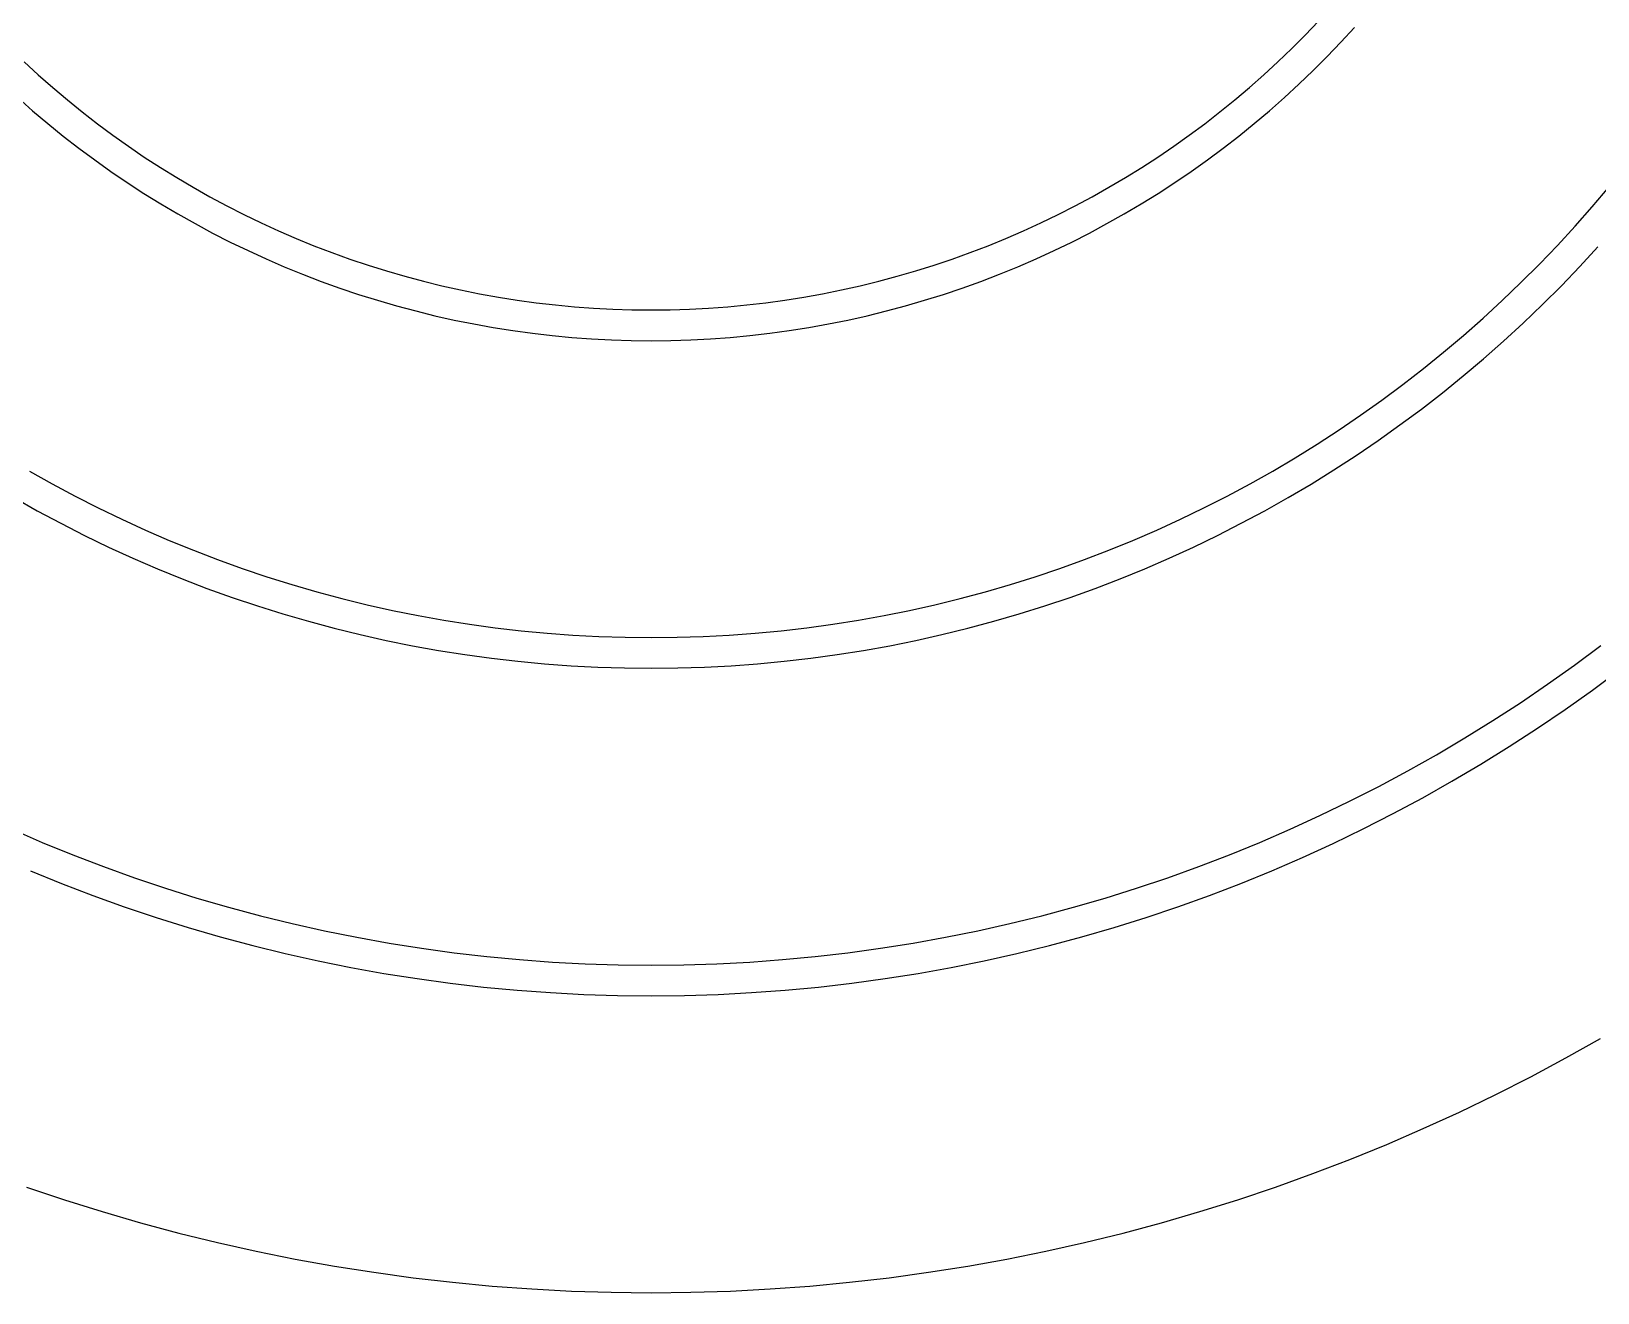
# Model space of a CAD drawing. Header units: metres. Extents: x 0.1 to 21.3, y -11.9 to -0.1.
# Drawn here: x 13.646 to 18.427, y -11.683 to -7.832 of the extents above; entities that cross this region are included whole.
import ezdxf

# ---------------------------------------------------------------- set-up
doc = ezdxf.new("R2010")
doc.units = ezdxf.units.M

msp = doc.modelspace()

# ---------------------------------------------------------------- linework, layer by layer
at = {"layer": 'GROUP2'}
for p, q in [((17.5342, -7.8434), (17.5747, -7.8012)), ((17.643, -7.8654), (17.684, -7.8208)), ((17.4505, -7.9253), (17.4928, -7.8848)), ((17.4928, -7.8848), (17.5342, -7.8434)), ((17.6012, -7.909), (17.643, -7.8654)), ((13.6239, -7.9253), (13.667, -7.965)), ((17.4075, -7.965), (17.4505, -7.9253)), ((17.5584, -7.9518), (17.6012, -7.909)), ((13.667, -7.965), (13.7109, -8.0037)), ((17.3635, -8.0037), (17.4075, -7.965)), ((17.5147, -7.9937), (17.5584, -7.9518)), ((13.7109, -8.0037), (13.7556, -8.0415)), ((17.3188, -8.0415), (17.3635, -8.0037)), ((17.4702, -8.0346), (17.5147, -7.9937)), ((13.6043, -8.0346), (13.6497, -8.0747)), ((13.6497, -8.0747), (13.6959, -8.1137)), ((13.7556, -8.0415), (13.8011, -8.0783)), ((13.8011, -8.0783), (13.8474, -8.1142)), ((17.2271, -8.1142), (17.2733, -8.0783)), ((17.2733, -8.0783), (17.3188, -8.0415)), ((17.3786, -8.1137), (17.4248, -8.0747)), ((17.4248, -8.0747), (17.4702, -8.0346)), ((13.6959, -8.1137), (13.7429, -8.1518)), ((13.8474, -8.1142), (13.8944, -8.1491)), ((17.1801, -8.1491), (17.2271, -8.1142)), ((17.3316, -8.1518), (17.3786, -8.1137)), ((13.7429, -8.1518), (13.7907, -8.1889)), ((13.8944, -8.1491), (13.9421, -8.183)), ((17.1324, -8.183), (17.1801, -8.1491)), ((17.2838, -8.1889), (17.3316, -8.1518)), ((13.7907, -8.1889), (13.8393, -8.2249)), ((13.9421, -8.183), (13.9905, -8.2159)), ((13.9905, -8.2159), (14.0396, -8.2478)), ((17.0349, -8.2478), (17.084, -8.2159)), ((17.084, -8.2159), (17.1324, -8.183)), ((17.2352, -8.2249), (17.2838, -8.1889)), ((13.8393, -8.2249), (13.8886, -8.26)), ((13.8886, -8.26), (13.9386, -8.294)), ((14.0396, -8.2478), (14.0894, -8.2786)), ((16.9851, -8.2786), (17.0349, -8.2478)), ((17.1358, -8.294), (17.1859, -8.26)), ((17.1859, -8.26), (17.2352, -8.2249)), ((13.9386, -8.294), (13.9894, -8.3269)), ((14.0894, -8.2786), (14.1397, -8.3084)), ((14.1397, -8.3084), (14.1907, -8.3372)), ((16.8837, -8.3372), (16.9347, -8.3084)), ((16.9347, -8.3084), (16.9851, -8.2786)), ((17.0851, -8.3269), (17.1358, -8.294)), ((18.4101, -8.3676), (18.4614, -8.3069)), ((13.9894, -8.3269), (14.0408, -8.3588)), ((14.0408, -8.3588), (14.0929, -8.3896)), ((14.1907, -8.3372), (14.2423, -8.3648)), ((14.2423, -8.3648), (14.2945, -8.3914)), ((16.78, -8.3914), (16.8321, -8.3648)), ((16.8321, -8.3648), (16.8837, -8.3372)), ((16.9816, -8.3896), (17.0337, -8.3588)), ((17.0337, -8.3588), (17.0851, -8.3269)), ((14.0929, -8.3896), (14.1456, -8.4193)), ((14.2945, -8.3914), (14.3472, -8.4169)), ((16.7273, -8.4169), (16.78, -8.3914)), ((16.9289, -8.4193), (16.9816, -8.3896)), ((18.3575, -8.4273), (18.4101, -8.3676)), ((14.1456, -8.4193), (14.1989, -8.4479)), ((14.1989, -8.4479), (14.2528, -8.4754)), ((14.3472, -8.4169), (14.4004, -8.4412)), ((14.4004, -8.4412), (14.4541, -8.4645)), ((16.6203, -8.4645), (16.6741, -8.4412)), ((16.6741, -8.4412), (16.7273, -8.4169)), ((16.8217, -8.4754), (16.8756, -8.4479)), ((16.8756, -8.4479), (16.9289, -8.4193)), ((18.3037, -8.4858), (18.3575, -8.4273)), ((14.2528, -8.4754), (14.3073, -8.5017)), ((14.3073, -8.5017), (14.3623, -8.5269)), ((14.4541, -8.4645), (14.5083, -8.4866)), ((14.5083, -8.4866), (14.563, -8.5076)), ((14.563, -8.5076), (14.6181, -8.5274)), ((16.4564, -8.5274), (16.5115, -8.5076)), ((16.5115, -8.5076), (16.5661, -8.4866)), ((16.5661, -8.4866), (16.6203, -8.4645)), ((16.7122, -8.5269), (16.7672, -8.5017)), ((16.7672, -8.5017), (16.8217, -8.4754)), ((18.2487, -8.5431), (18.3037, -8.4858)), ((18.372, -8.55), (18.4272, -8.49)), ((14.3623, -8.5269), (14.4178, -8.5509)), ((14.4178, -8.5509), (14.4738, -8.5738)), ((14.6181, -8.5274), (14.6735, -8.5461)), ((14.6735, -8.5461), (14.7294, -8.5636)), ((16.3451, -8.5636), (16.4009, -8.5461)), ((16.4009, -8.5461), (16.4564, -8.5274)), ((16.6007, -8.5738), (16.6567, -8.5509)), ((16.6567, -8.5509), (16.7122, -8.5269)), ((18.1925, -8.5993), (18.2487, -8.5431)), ((18.3157, -8.6087), (18.372, -8.55)), ((14.4738, -8.5738), (14.5303, -8.5955)), ((14.5303, -8.5955), (14.5872, -8.6159)), ((14.7294, -8.5636), (14.7856, -8.5799)), ((14.7856, -8.5799), (14.8422, -8.5951)), ((14.8422, -8.5951), (14.899, -8.609)), ((16.1755, -8.609), (16.2323, -8.5951)), ((16.2323, -8.5951), (16.2889, -8.5799)), ((16.2889, -8.5799), (16.3451, -8.5636)), ((16.4873, -8.6159), (16.5442, -8.5955)), ((16.5442, -8.5955), (16.6007, -8.5738)), ((18.1351, -8.6544), (18.1925, -8.5993)), ((14.5872, -8.6159), (14.6446, -8.6352)), ((14.6446, -8.6352), (14.7023, -8.6533)), ((14.7023, -8.6533), (14.7604, -8.6702)), ((14.899, -8.609), (14.9561, -8.6218)), ((14.9561, -8.6218), (15.0135, -8.6334)), ((15.0135, -8.6334), (15.0711, -8.6437)), ((15.0711, -8.6437), (15.1289, -8.6529)), ((15.1289, -8.6529), (15.1869, -8.6608)), ((15.8875, -8.6608), (15.9455, -8.6529)), ((15.9455, -8.6529), (16.0034, -8.6437)), ((16.0034, -8.6437), (16.061, -8.6334)), ((16.061, -8.6334), (16.1184, -8.6218)), ((16.1184, -8.6218), (16.1755, -8.609)), ((16.3141, -8.6702), (16.3722, -8.6533)), ((16.3722, -8.6533), (16.4299, -8.6352)), ((16.4299, -8.6352), (16.4873, -8.6159)), ((18.2581, -8.6663), (18.3157, -8.6087)), ((14.7604, -8.6702), (14.8188, -8.6859)), ((14.8188, -8.6859), (14.8776, -8.7003)), ((14.8776, -8.7003), (14.9366, -8.7135)), ((15.1869, -8.6608), (15.2451, -8.6676)), ((15.2451, -8.6676), (15.3034, -8.6731)), ((15.3034, -8.6731), (15.3617, -8.6774)), ((15.3617, -8.6774), (15.4202, -8.6804)), ((15.4202, -8.6804), (15.4787, -8.6823)), ((15.4787, -8.6823), (15.5372, -8.6829)), ((15.5372, -8.6829), (15.5958, -8.6823)), ((15.5958, -8.6823), (15.6543, -8.6804)), ((15.6543, -8.6804), (15.7127, -8.6774)), ((15.7127, -8.6774), (15.7711, -8.6731)), ((15.7711, -8.6731), (15.8294, -8.6676)), ((15.8294, -8.6676), (15.8875, -8.6608)), ((16.1378, -8.7135), (16.1969, -8.7003)), ((16.1969, -8.7003), (16.2556, -8.6859)), ((16.2556, -8.6859), (16.3141, -8.6702)), ((18.0766, -8.7082), (18.1351, -8.6544)), ((18.1993, -8.7227), (18.2581, -8.6663)), ((14.9366, -8.7135), (14.9959, -8.7255)), ((14.9959, -8.7255), (15.0555, -8.7362)), ((15.0555, -8.7362), (15.1152, -8.7456)), ((15.1152, -8.7456), (15.1752, -8.7539)), ((15.8993, -8.7539), (15.9592, -8.7456)), ((15.9592, -8.7456), (16.019, -8.7362)), ((16.019, -8.7362), (16.0785, -8.7255)), ((16.0785, -8.7255), (16.1378, -8.7135)), ((18.017, -8.7607), (18.0766, -8.7082)), ((18.1394, -8.7778), (18.1993, -8.7227)), ((15.1752, -8.7539), (15.2353, -8.7608)), ((15.2353, -8.7608), (15.2955, -8.7665)), ((15.2955, -8.7665), (15.3559, -8.7709)), ((15.3559, -8.7709), (15.4163, -8.7741)), ((15.4163, -8.7741), (15.4767, -8.776)), ((15.4767, -8.776), (15.5372, -8.7766)), ((15.5372, -8.7766), (15.5977, -8.776)), ((15.5977, -8.776), (15.6582, -8.7741)), ((15.6582, -8.7741), (15.7186, -8.7709)), ((15.7186, -8.7709), (15.779, -8.7665)), ((15.779, -8.7665), (15.8392, -8.7608)), ((15.8392, -8.7608), (15.8993, -8.7539)), ((17.9563, -8.812), (18.017, -8.7607)), ((18.0783, -8.8317), (18.1394, -8.7778)), ((17.8945, -8.862), (17.9563, -8.812)), ((18.0161, -8.8843), (18.0783, -8.8317)), ((17.8317, -8.9108), (17.8945, -8.862)), ((17.9528, -8.9355), (18.0161, -8.8843)), ((17.7679, -8.9581), (17.8317, -8.9108)), ((17.8884, -8.9854), (17.9528, -8.9355)), ((17.7031, -9.0042), (17.7679, -8.9581)), ((17.823, -9.034), (17.8884, -8.9854)), ((17.6374, -9.0489), (17.7031, -9.0042)), ((17.7566, -9.0812), (17.823, -9.034)), ((17.5707, -9.0921), (17.6374, -9.0489)), ((17.6893, -9.127), (17.7566, -9.0812)), ((17.5032, -9.134), (17.5707, -9.0921)), ((17.621, -9.1713), (17.6893, -9.127)), ((13.6397, -9.1745), (13.709, -9.2135)), ((17.3655, -9.2135), (17.4348, -9.1745)), ((17.4348, -9.1745), (17.5032, -9.134)), ((17.5517, -9.2142), (17.621, -9.1713)), ((13.709, -9.2135), (13.779, -9.2511)), ((17.2955, -9.2511), (17.3655, -9.2135)), ((17.4816, -9.2557), (17.5517, -9.2142)), ((13.5928, -9.2557), (13.6638, -9.2957)), ((13.779, -9.2511), (13.8498, -9.2872)), ((17.2246, -9.2872), (17.2955, -9.2511)), ((17.4107, -9.2957), (17.4816, -9.2557)), ((13.6638, -9.2957), (13.7356, -9.3342)), ((13.8498, -9.2872), (13.9214, -9.3217)), ((13.9214, -9.3217), (13.9937, -9.3548)), ((17.0808, -9.3548), (17.1531, -9.3217)), ((17.1531, -9.3217), (17.2246, -9.2872)), ((17.3389, -9.3342), (17.4107, -9.2957)), ((13.7356, -9.3342), (13.8081, -9.3711)), ((13.9937, -9.3548), (14.0666, -9.3864)), ((17.0079, -9.3864), (17.0808, -9.3548)), ((17.2663, -9.3711), (17.3389, -9.3342)), ((13.8081, -9.3711), (13.8815, -9.4066)), ((13.8815, -9.4066), (13.9555, -9.4405)), ((14.0666, -9.3864), (14.1402, -9.4164)), ((14.1402, -9.4164), (14.2144, -9.4449)), ((16.8601, -9.4449), (16.9343, -9.4164)), ((16.9343, -9.4164), (17.0079, -9.3864)), ((17.119, -9.4405), (17.193, -9.4066)), ((17.193, -9.4066), (17.2663, -9.3711)), ((13.9555, -9.4405), (14.0303, -9.4728)), ((14.2144, -9.4449), (14.2892, -9.4718)), ((16.7853, -9.4718), (16.8601, -9.4449)), ((17.0442, -9.4728), (17.119, -9.4405)), ((14.0303, -9.4728), (14.1057, -9.5036)), ((14.1057, -9.5036), (14.1817, -9.5328)), ((14.2892, -9.4718), (14.3645, -9.4972)), ((14.3645, -9.4972), (14.4404, -9.521)), ((16.6341, -9.521), (16.71, -9.4972)), ((16.71, -9.4972), (16.7853, -9.4718)), ((16.8928, -9.5328), (16.9688, -9.5036)), ((16.9688, -9.5036), (17.0442, -9.4728)), ((14.1817, -9.5328), (14.2583, -9.5604)), ((14.2583, -9.5604), (14.3355, -9.5864)), ((14.4404, -9.521), (14.5167, -9.5431)), ((14.5167, -9.5431), (14.5935, -9.5637)), ((16.481, -9.5637), (16.5578, -9.5431)), ((16.5578, -9.5431), (16.6341, -9.521)), ((16.7389, -9.5864), (16.8161, -9.5604)), ((16.8161, -9.5604), (16.8928, -9.5328)), ((14.3355, -9.5864), (14.4133, -9.6107)), ((14.5935, -9.5637), (14.6706, -9.5827)), ((14.6706, -9.5827), (14.7482, -9.6)), ((14.7482, -9.6), (14.8261, -9.6157)), ((16.2484, -9.6157), (16.3263, -9.6)), ((16.3263, -9.6), (16.4038, -9.5827)), ((16.4038, -9.5827), (16.481, -9.5637)), ((16.6612, -9.6107), (16.7389, -9.5864)), ((14.4133, -9.6107), (14.4915, -9.6334)), ((14.4915, -9.6334), (14.5701, -9.6545)), ((14.5701, -9.6545), (14.6492, -9.6739)), ((14.8261, -9.6157), (14.9043, -9.6298)), ((14.9043, -9.6298), (14.9828, -9.6422)), ((14.9828, -9.6422), (15.0616, -9.653)), ((15.0616, -9.653), (15.1406, -9.6621)), ((15.9339, -9.6621), (16.0129, -9.653)), ((16.0129, -9.653), (16.0916, -9.6422)), ((16.0916, -9.6422), (16.1701, -9.6298)), ((16.1701, -9.6298), (16.2484, -9.6157)), ((16.4252, -9.6739), (16.5043, -9.6545)), ((16.5043, -9.6545), (16.583, -9.6334)), ((16.583, -9.6334), (16.6612, -9.6107)), ((14.6492, -9.6739), (14.7287, -9.6917)), ((14.7287, -9.6917), (14.8086, -9.7078)), ((15.1406, -9.6621), (15.2197, -9.6696)), ((15.2197, -9.6696), (15.2989, -9.6754)), ((15.2989, -9.6754), (15.3783, -9.6796)), ((15.3783, -9.6796), (15.4578, -9.6821)), ((15.4578, -9.6821), (15.5372, -9.6829)), ((15.5372, -9.6829), (15.6167, -9.6821)), ((15.6167, -9.6821), (15.6962, -9.6796)), ((15.6962, -9.6796), (15.7755, -9.6754)), ((15.7755, -9.6754), (15.8548, -9.6696)), ((15.8548, -9.6696), (15.9339, -9.6621)), ((16.2659, -9.7078), (16.3458, -9.6917)), ((16.3458, -9.6917), (16.4252, -9.6739)), ((14.8086, -9.7078), (14.8887, -9.7222)), ((14.8887, -9.7222), (14.9692, -9.735)), ((14.9692, -9.735), (15.0498, -9.746)), ((15.0498, -9.746), (15.1308, -9.7554)), ((15.9437, -9.7554), (16.0246, -9.746)), ((16.0246, -9.746), (16.1053, -9.735)), ((16.1053, -9.735), (16.1858, -9.7222)), ((16.1858, -9.7222), (16.2659, -9.7078)), ((18.3557, -9.7672), (18.4364, -9.7073)), ((15.1308, -9.7554), (15.2118, -9.763)), ((15.2118, -9.763), (15.2931, -9.769)), ((15.2931, -9.769), (15.3744, -9.7733)), ((15.3744, -9.7733), (15.4558, -9.7758)), ((15.4558, -9.7758), (15.5372, -9.7767)), ((15.5372, -9.7767), (15.6187, -9.7758)), ((15.6187, -9.7758), (15.7001, -9.7733)), ((15.7001, -9.7733), (15.7814, -9.769)), ((15.7814, -9.769), (15.8626, -9.763)), ((15.8626, -9.763), (15.9437, -9.7554)), ((18.2739, -9.8254), (18.3557, -9.7672)), ((18.4108, -9.8431), (18.493, -9.782)), ((18.1908, -9.8818), (18.2739, -9.8254)), ((18.3274, -9.9024), (18.4108, -9.8431)), ((18.1066, -9.9365), (18.1908, -9.8818)), ((18.0212, -9.9894), (18.1066, -9.9365)), ((18.2427, -9.9599), (18.3274, -9.9024)), ((17.9348, -10.0406), (18.0212, -9.9894)), ((18.1568, -10.0157), (18.2427, -9.9599)), ((18.0698, -10.0696), (18.1568, -10.0157)), ((17.8473, -10.0899), (17.9348, -10.0406)), ((17.9817, -10.1218), (18.0698, -10.0696)), ((17.7588, -10.1373), (17.8473, -10.0899)), ((17.8925, -10.172), (17.9817, -10.1218)), ((17.5789, -10.2266), (17.6693, -10.1829)), ((17.6693, -10.1829), (17.7588, -10.1373)), ((17.8022, -10.2204), (17.8925, -10.172)), ((17.4876, -10.2684), (17.5789, -10.2266)), ((17.711, -10.2669), (17.8022, -10.2204)), ((13.5869, -10.2684), (13.6791, -10.3083)), ((17.3954, -10.3083), (17.4876, -10.2684)), ((17.6188, -10.3115), (17.711, -10.2669)), ((13.6791, -10.3083), (13.772, -10.3463)), ((17.3024, -10.3463), (17.3954, -10.3083)), ((17.5257, -10.3541), (17.6188, -10.3115)), ((13.772, -10.3463), (13.8658, -10.3822)), ((17.2087, -10.3822), (17.3024, -10.3463)), ((17.4317, -10.3947), (17.5257, -10.3541)), ((13.6427, -10.3947), (13.7375, -10.4334)), ((13.8658, -10.3822), (13.9603, -10.4163)), ((13.9603, -10.4163), (14.0555, -10.4483)), ((17.019, -10.4483), (17.1142, -10.4163)), ((17.1142, -10.4163), (17.2087, -10.3822)), ((17.3369, -10.4334), (17.4317, -10.3947)), ((13.7375, -10.4334), (13.8331, -10.4701)), ((13.8331, -10.4701), (13.9295, -10.5048)), ((14.0555, -10.4483), (14.1513, -10.4783)), ((16.9232, -10.4783), (17.019, -10.4483)), ((17.145, -10.5048), (17.2414, -10.4701)), ((17.2414, -10.4701), (17.3369, -10.4334)), ((13.9295, -10.5048), (14.0265, -10.5375)), ((14.1513, -10.4783), (14.2477, -10.5063)), ((14.2477, -10.5063), (14.3447, -10.5323)), ((16.7297, -10.5323), (16.8267, -10.5063)), ((16.8267, -10.5063), (16.9232, -10.4783)), ((17.048, -10.5375), (17.145, -10.5048)), ((14.0265, -10.5375), (14.1242, -10.5681)), ((14.3447, -10.5323), (14.4423, -10.5563)), ((14.4423, -10.5563), (14.5403, -10.5782)), ((16.5342, -10.5782), (16.6322, -10.5563)), ((16.6322, -10.5563), (16.7297, -10.5323)), ((16.9503, -10.5681), (17.048, -10.5375)), ((14.1242, -10.5681), (14.2225, -10.5966)), ((14.2225, -10.5966), (14.3214, -10.6231)), ((14.5403, -10.5782), (14.6387, -10.5981)), ((14.6387, -10.5981), (14.7376, -10.6158)), ((16.3369, -10.6158), (16.4358, -10.5981)), ((16.4358, -10.5981), (16.5342, -10.5782)), ((16.753, -10.6231), (16.8519, -10.5966)), ((16.8519, -10.5966), (16.9503, -10.5681)), ((14.3214, -10.6231), (14.4209, -10.6476)), ((14.4209, -10.6476), (14.5208, -10.6699)), ((14.7376, -10.6158), (14.8368, -10.6315)), ((14.8368, -10.6315), (14.9363, -10.6452)), ((14.9363, -10.6452), (15.036, -10.6567)), ((15.036, -10.6567), (15.136, -10.6662)), ((15.9385, -10.6662), (16.0385, -10.6567)), ((16.0385, -10.6567), (16.1382, -10.6452)), ((16.1382, -10.6452), (16.2377, -10.6315)), ((16.2377, -10.6315), (16.3369, -10.6158)), ((16.5537, -10.6699), (16.6536, -10.6476)), ((16.6536, -10.6476), (16.753, -10.6231)), ((14.5208, -10.6699), (14.6212, -10.6901)), ((14.6212, -10.6901), (14.7219, -10.7083)), ((14.7219, -10.7083), (14.8231, -10.7243)), ((15.136, -10.6662), (15.2362, -10.6735)), ((15.2362, -10.6735), (15.3364, -10.6788)), ((15.3364, -10.6788), (15.4368, -10.6819)), ((15.4368, -10.6819), (15.5372, -10.683)), ((15.5372, -10.683), (15.6377, -10.6819)), ((15.6377, -10.6819), (15.738, -10.6788)), ((15.738, -10.6788), (15.8383, -10.6735)), ((15.8383, -10.6735), (15.9385, -10.6662)), ((16.2514, -10.7243), (16.3525, -10.7083)), ((16.3525, -10.7083), (16.4533, -10.6901)), ((16.4533, -10.6901), (16.5537, -10.6699)), ((14.8231, -10.7243), (14.9245, -10.7382)), ((14.9245, -10.7382), (15.0262, -10.75)), ((15.0262, -10.75), (15.1282, -10.7596)), ((15.9463, -10.7596), (16.0483, -10.75)), ((16.0483, -10.75), (16.15, -10.7382)), ((16.15, -10.7382), (16.2514, -10.7243)), ((15.1282, -10.7596), (15.2303, -10.7671)), ((15.2303, -10.7671), (15.3325, -10.7725)), ((15.3325, -10.7725), (15.4349, -10.7757)), ((15.4349, -10.7757), (15.5372, -10.7767)), ((15.5372, -10.7767), (15.6396, -10.7757)), ((15.6396, -10.7757), (15.742, -10.7725)), ((15.742, -10.7725), (15.8442, -10.7671)), ((15.8442, -10.7671), (15.9463, -10.7596)), ((18.3291, -10.9662), (18.4348, -10.9066)), ((18.2221, -11.0236), (18.3291, -10.9662)), ((18.114, -11.0787), (18.2221, -11.0236)), ((18.0047, -11.1315), (18.114, -11.0787)), ((17.8943, -11.182), (18.0047, -11.1315)), ((17.783, -11.2302), (17.8943, -11.182)), ((17.6706, -11.2761), (17.783, -11.2302)), ((17.5573, -11.3196), (17.6706, -11.2761)), ((17.4431, -11.3607), (17.5573, -11.3196)), ((13.6314, -11.3607), (13.7464, -11.3994)), ((17.328, -11.3994), (17.4431, -11.3607)), ((13.7464, -11.3994), (13.8623, -11.4357)), ((17.2122, -11.4357), (17.328, -11.3994)), ((13.8623, -11.4357), (13.9788, -11.4696)), ((13.9788, -11.4696), (14.096, -11.501)), ((16.9784, -11.501), (17.0957, -11.4696)), ((17.0957, -11.4696), (17.2122, -11.4357)), ((14.096, -11.501), (14.2139, -11.5299)), ((16.8606, -11.5299), (16.9784, -11.501)), ((14.2139, -11.5299), (14.3324, -11.5564)), ((14.3324, -11.5564), (14.4513, -11.5804)), ((16.6231, -11.5804), (16.7421, -11.5564)), ((16.7421, -11.5564), (16.8606, -11.5299)), ((14.4513, -11.5804), (14.5708, -11.6019)), ((14.5708, -11.6019), (14.6907, -11.6209)), ((16.3838, -11.6209), (16.5037, -11.6019)), ((16.5037, -11.6019), (16.6231, -11.5804)), ((14.6907, -11.6209), (14.8109, -11.6373)), ((14.8109, -11.6373), (14.9315, -11.6513)), ((14.9315, -11.6513), (15.0523, -11.6627)), ((15.0523, -11.6627), (15.1734, -11.6716)), ((15.9011, -11.6716), (16.0222, -11.6627)), ((16.0222, -11.6627), (16.143, -11.6513)), ((16.143, -11.6513), (16.2636, -11.6373)), ((16.2636, -11.6373), (16.3838, -11.6209)), ((15.1734, -11.6716), (15.2946, -11.678)), ((15.2946, -11.678), (15.4159, -11.6818)), ((15.4159, -11.6818), (15.5372, -11.683)), ((15.5372, -11.683), (15.6586, -11.6818)), ((15.6586, -11.6818), (15.7799, -11.678)), ((15.7799, -11.678), (15.9011, -11.6716))]:
    msp.add_line(p, q, dxfattribs=at)

doc.saveas('drawing.dxf')
